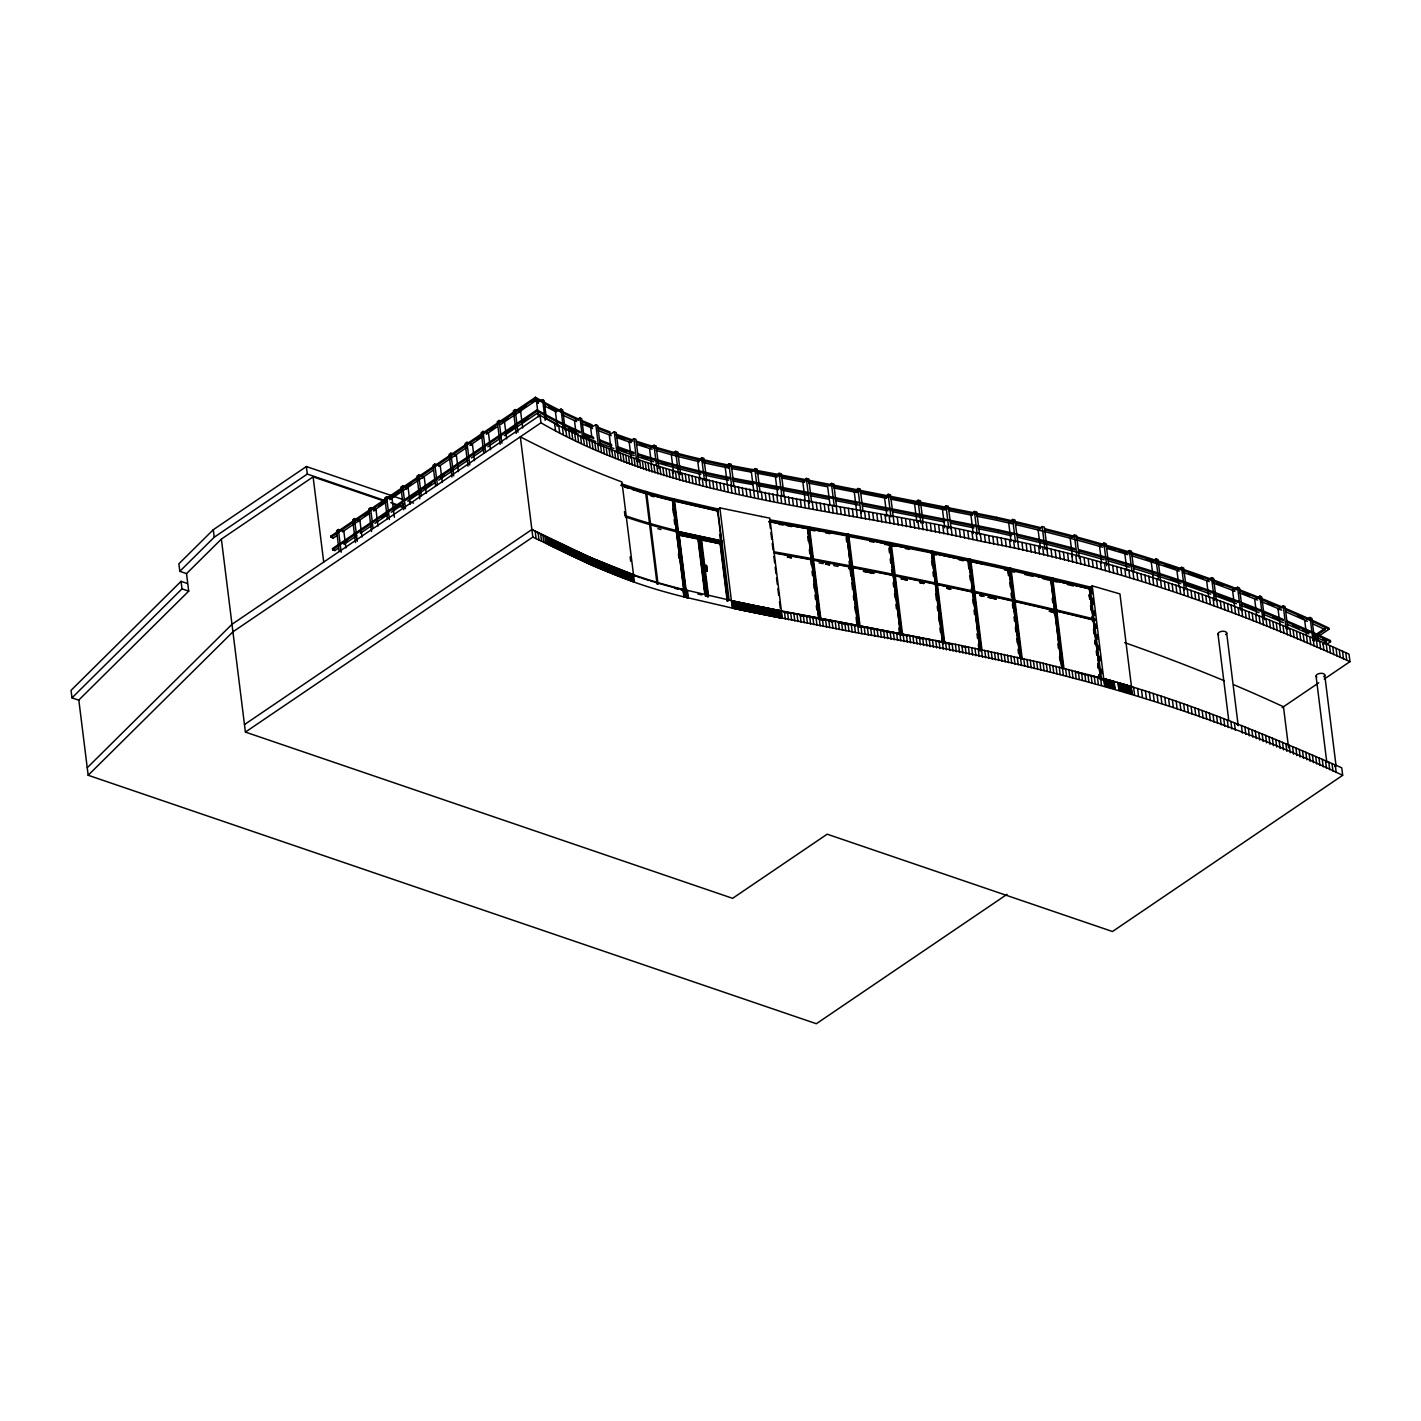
<?xml version="1.0" encoding="UTF-8"?>
<svg xmlns="http://www.w3.org/2000/svg" width="1421" height="1421" viewBox="0 0 1421 1421"><rect width="100%" height="100%" fill="white"/><g stroke="black" fill="none" stroke-linecap="round" stroke-linejoin="round"><path stroke-width="1.5" d="M915.71 502.59L917.984 500.228L920.364 500.654L923.188 523.372M760.022 491.755L757.198 469.037L754.817 468.61L751.389 472.145L753.716 490.742M979.584 534.633L976.76 511.915L974.397 511.471L970.916 515.006L973.225 533.603M811.533 501.577L808.709 478.859L806.346 478.415L802.829 481.932L805.139 500.529M951.146 528.914L948.304 506.196L945.96 505.752L942.443 509.269L944.752 527.866M894.182 524.331L890.452 494.739L888.107 494.295L884.573 497.812L886.899 516.409M402.996 499.517L306.368 466.55L213.292 529.713L178.868 563.8L179.81 571.331L186.524 573.622L221.374 539.092L313.1 476.852L382.054 500.387M179.81 571.331L214.216 537.227L307.291 474.063L386.636 501.133M187.323 583.48L181.053 581.331L71.05 690.34L71.991 697.853L78.706 700.144L188.709 591.136L186.524 573.622M71.991 697.853L181.995 588.845L181.053 581.331M87.249 767.731L231.996 624.299L540.016 415.287C676.538 494.153 838.585 500.014 988.661 535.575C1113.425 559.217 1233.57 601.811 1349.009 654.122L1349.95 661.653L1324.283 679.06M1007.045 894.324L816.347 1023.724L88.173 775.262L232.92 631.83L540.957 422.801C674.957 500.281 833.683 507.208 981.272 541.365C1108.895 565.132 1231.971 607.993 1349.95 661.653M806.631 528.132L809.419 526.996L820.965 619.734M806.027 616.554L818.905 618.774L807.661 528.541L768.885 521.507M807.998 528.399L809.419 526.996M845.868 535.504L848.639 534.367L860.185 627.105L858.835 626.839L847.289 534.101M1127.208 692.595L1126.267 685.082C1200.123 707.054 1271.209 737.037 1341.744 767.802L1342.667 775.315C1189.928 701.938 1025.163 660.534 858.657 633.109L846.88 535.912L808.886 528.932L811.355 548.737M847.218 535.77L848.639 534.367M818.762 618.899L807.661 528.541M784.179 496.48L781.355 473.744L779.01 473.3L775.422 476.799L777.731 495.396M863.062 511.684L860.22 488.966L857.893 488.504L854.287 492.003L857.378 517.404M726.433 466.017L728.866 463.69L731.193 464.152L734.018 486.888M828.958 485.716L831.409 483.389L833.736 483.851L836.56 506.587M888.338 543.888L891.145 542.769L902.69 635.507M896.402 633.837L900.612 634.53L889.386 544.296L849.758 536.623M889.67 544.154L891.145 542.769M930.524 552.538L933.348 551.419L944.628 642.008M943.242 649.219L931.572 552.947L890.576 544.705L904.378 547.316M701.814 564.474L703.235 564.954M706.521 565.505L707.072 571.366C704.336 572.059 703.146 563.267 706.521 565.505L707.232 571.224M702.542 570.212L703.946 570.691M676.574 533.479L721.992 542.627L729.133 600.035M679.433 541.401L679.078 534.403L698.759 538.737L705.402 596.181M678.314 535.095L698.759 538.737M728.014 600.639L720.909 543.621L701.477 539.341L720.447 544.03L727.552 601.047M700.713 540.033L720.909 543.621M699.327 538.506L721.992 542.627M706.734 481.009L703.892 458.273L701.619 457.757L697.747 461.203L700.056 479.801M981.982 650.036L970.703 559.448L969.388 559.146L967.843 560.531L968.909 569.164M933.579 559.963L932.762 553.373L968.927 560.958L980.17 651.191M969.158 560.833L970.703 559.448M973.403 587.779L970.099 561.384L985.055 564.474M1022.25 658.971L1010.953 568.382L1008.093 569.466L1008.626 573.782M970.099 561.384L1009.176 569.892L1020.154 657.923M1009.407 569.768L1010.953 568.382M1037.952 576.66L1050.758 579.679L1052.695 578.063L1063.974 668.634M1056.993 619.609L1052.073 579.999L1089.481 588.809L1101.488 685.313M643.908 492.767L646.519 491.648L658.083 584.386M644.939 493.016L646.519 491.648M671.724 500.121L673.305 498.753L718.244 509.091L716.823 511.72M720.802 543.675L722.223 541.046L677.533 531.632L721.442 541.738L717.605 511.027L673.714 500.938M676.911 533.568L678.474 532.218L722.383 542.307M716.681 510.619L719.861 507.883L761.727 516.551M721.761 541.454L717.925 510.761L674.034 500.654L677.853 531.365L722.223 541.046M1018.768 549.359L1014.931 519.979L1012.693 519.429L1008.697 522.857L1011.024 541.454M1052.073 579.999L1089.481 588.809M1047.224 549.838L1044.399 527.12L1042.161 526.569L1038.129 529.98L1040.456 548.577M641.404 492.341A465.502 232.049 -7.1 0 0 672.488 500.636L684.94 597.122M684.531 590.195L684.052 590.585A464.951 231.765 -7.1 0 1 681.014 589.875M1071.558 537.262L1074.347 535.006L1076.55 535.575L1079.374 558.311M680.623 474.65L677.799 451.931L675.632 451.327L671.316 454.649L673.625 473.246M1109.535 571.722L1106.053 543.657L1103.886 543.053L1099.552 546.375L1101.612 562.911M651.031 447.455L653.98 445.253L656.111 445.892L658.935 468.61M1126.338 552.733L1129.304 550.531L1131.436 551.17L1133.994 571.828M345.907 547.902L343.846 531.383L338.358 529.5L336.599 530.708L339.175 551.366M361.982 536.996L359.922 520.477L354.433 518.594L352.674 519.802L355.499 542.52M378.039 526.09L375.979 509.571L370.508 507.688L368.75 508.896L371.574 531.614M394.381 517.262L392.054 498.664L386.565 496.782L384.807 497.989L387.382 518.647M410.189 504.277L408.129 487.758L402.64 485.893L400.882 487.083L403.724 509.802M426.264 493.371L424.204 476.852L418.715 474.987L416.957 476.177L419.781 498.895M442.34 482.465L440.279 465.946L434.79 464.081L433.032 465.271L435.608 485.929M458.397 471.577L456.354 455.04L450.866 453.175L449.107 454.365L451.931 477.083M474.472 460.67L472.411 444.134L466.923 442.268L465.164 443.459L468.006 466.177M490.547 449.764L488.487 433.227L482.998 431.362L481.239 432.552L483.815 453.21M506.622 438.858L504.562 422.321L499.073 420.456L497.314 421.646L500.139 444.364M522.697 427.952L520.637 411.415L515.148 409.55L513.39 410.74L516.214 433.458M336.937 535.575L333.296 538.044L331.111 537.298L330.951 536.037L535.451 397.276L542.36 401.219M331.111 537.298L535.61 398.537L535.451 397.276M364.113 515.787L367.755 513.301M378.679 505.894L384.132 502.181M393.244 496L398.715 492.305M405.997 487.35L411.451 483.655M477.03 439.16L480.671 436.691M489.765 430.51L495.236 426.797M504.348 420.616L507.99 418.147M518.914 410.74L526.196 405.784M531.667 402.09L535.308 399.621L538.488 401.433M342.408 531.863L369.726 513.318M373.368 510.85L386.121 502.199M389.763 499.73L433.476 470.067M438.929 466.372L466.248 447.828M469.889 445.359L482.643 436.709M486.284 434.24L497.208 426.815M500.849 424.346L535.468 400.864L535.308 399.621M358.163 521.667L359.922 520.477M374.22 510.761L375.979 509.571M406.37 488.948L408.129 487.758M422.446 478.042L424.204 476.852M454.596 456.23L456.354 455.04M470.653 445.324L472.411 444.134M518.878 412.605L520.637 411.415M338.5 548.097L334.859 550.566L332.674 549.82L332.514 548.577L537.014 409.816L543.923 413.76M332.674 549.82L402.054 502.75M405.696 500.263L537.156 411.06L537.014 409.816M343.811 543.142L347.452 540.673M382.054 517.191L385.695 514.722M394.807 508.54L400.278 504.828M411.202 497.421L416.655 493.709M423.955 488.771L431.238 483.815M440.332 477.651L443.974 475.165M507.723 431.913L515.006 426.975M522.289 422.037L527.759 418.325M343.971 544.403L356.724 535.753M360.366 533.266L371.29 525.859M374.931 523.39L387.684 514.739M391.326 512.27L404.061 503.62M407.703 501.133L435.039 482.607M438.68 480.138L467.811 460.351M471.452 457.882L484.206 449.231M487.847 446.762L500.601 438.112M504.242 435.643L537.014 413.404L540.211 415.216M631.226 458.361L629.166 441.842L633.908 438.627L635.951 439.32L638.775 462.056M244.483 724.568L531.88 529.536A1104.508 550.584 -7.1 0 0 633.5 574.723A469.321 233.95 -7.1 0 0 682.879 589.324L734.835 601.349L735.776 608.881L858.657 633.109M221.374 539.092L245.407 732.081L532.822 537.067L591.793 565.221L634.441 582.237A469.321 233.95 -7.1 0 0 683.821 596.838L735.776 608.881M782.332 618.419L769.845 518.15L761.23 516.445M1089.712 587.584L1092.234 585.861L1119.943 593.925L1131.489 686.663L1130.121 686.236L1131.329 693.839M1152.822 561.029L1155.984 558.897L1158.026 559.59L1161.454 587.353M1186.269 588.667L1183.693 568.009L1181.65 567.316L1176.925 570.514L1178.986 587.051M1315.846 634.53L1324.958 628.348L1325.1 629.61L1314.176 637.017M1319.86 635.4L1328.972 629.219L1328.813 627.975L1311.281 619.787M1315.882 638.366L1317.64 637.159L1318.155 641.297M1322.862 643.358L1326.521 640.889L1322.56 639.041M1323.022 644.601L1326.663 642.132L1312.844 635.684M1326.894 644.228L1330.536 641.759L1330.376 640.498L1312.844 632.309M1282.097 707.694L1318.777 682.808M1342.667 775.315L1112.465 931.519L827.164 834.18L732.614 898.321L245.407 732.081M1208.312 579.732L1211.58 577.654L1213.57 578.383L1216.394 601.119M611.35 451.434L609.289 434.897L614.298 431.789L616.252 432.552L618.81 453.21M1235.56 613.872L1232.575 590.354L1237.567 587.246L1239.521 588.01L1242.345 610.728M591.704 436.016L590.674 427.757L595.825 424.719L597.708 425.501L600.284 446.158M1280.09 625.382L1278.03 608.863L1283.234 605.826L1285.099 606.625L1287.941 629.361M1256.413 598.099L1259.912 596.092L1261.759 596.891L1264.601 619.627M1306.503 619.414L1310.073 617.442L1311.885 618.295L1314.727 641.013M565.292 430.599L562.716 409.941L560.975 409.07L555.451 411.93L557.263 426.407M584.084 437.437L581.775 418.84L580.034 417.969L574.51 420.847L576.056 433.227M538.435 416.744L536.623 402.285L542.609 399.674L544.136 400.651L546.446 419.248M768.761 521.649L807.519 528.683M784.481 612.522L788.833 613.304M799.703 615.257L804.055 616.039M799.526 615.382L803.86 616.163M805.814 479.676L730.572 465.449A657.479 327.754 -7.1 0 1 636.324 441.167M730.731 466.71L805.956 480.937M731.46 468.504L750.927 472.056L750.768 470.813M732.135 477.989L807.359 492.217M732.295 479.232L807.519 493.46M733.023 481.026L752.491 484.597L752.331 483.335M822.528 531.276L809.029 528.79L811.48 548.595M822.049 619.52L826.045 620.089M829.722 620.941L833.772 621.51M1112.252 688.244L1111.329 680.712L1039.941 662.435L955.374 644.281L777.198 610.071M756.754 473.175L777.145 477.065M758.299 485.698L778.708 489.606M806.133 528.044L807.483 528.292M849.936 536.499L848.088 536.321L853.843 582.521M856.081 625.755L837.822 622.291L841.712 623.197M851.872 625.133L855.939 625.897M781.372 477.882L804.535 482.341M782.935 490.405L808.194 495.272M807.91 480.085L973.705 512.697M808.069 481.346L973.865 513.958M808.744 483.158L827.679 486.817L830.059 505.467M833.985 488.042L857.112 492.536M809.473 492.625L975.268 525.237M809.633 493.869L858 503.265M835.548 500.583L858.675 505.077M810.307 495.68L829.242 499.339M757.127 613.339L756.185 605.826L773.788 609.378L774.729 616.909M886.509 498.309L861.304 493.371M862.21 504.082L946.12 520.637M862.867 505.894L888.072 510.832M861.179 626.732L877.965 630.018M881.979 630.977L886.367 631.67M890.701 499.126L945.196 509.908M892.264 511.667L944.663 522.04M949.388 510.743L972.408 515.343M950.312 521.471L975.428 526.481M950.951 523.283L973.971 527.884M772.775 609.183L780.378 610.693L781.319 618.206M975.801 513.123L996.725 517.315A1557.345 776.31 -7.1 0 1 1040.456 527.617M975.961 514.366L996.867 518.576A1557.345 776.31 -7.1 0 1 1040.598 528.861M976.582 516.178L995.357 519.962A1554.361 774.836 -7.1 0 1 1012.089 523.763M977.364 525.646L998.27 529.855A1557.345 776.31 -7.1 0 1 1074.667 548.542M977.524 526.907L998.43 531.099A1557.345 776.31 -7.1 0 1 1013.12 534.438M978.145 528.719L996.92 532.484A1554.361 774.836 -7.1 0 1 1011.557 535.824M877.041 541.969L889.244 544.438M888.285 632.203L892.512 632.896M903.916 635.187L907.824 635.969M764.658 614.867L763.716 607.353L765.724 607.762L766.665 615.275M760.484 606.696L761.638 614.263M768.832 608.401L769.187 615.79M746.149 611.066L745.226 603.552L757.198 606.021L758.121 613.552M917.7 637.976L921.856 638.828M747.997 604.12L742.739 603.019L743.68 610.55M731.406 600.621L739.684 602.38M968.927 560.958L932.904 553.231L933.739 559.838M680.961 534.474L697.054 538.008M678.616 534.829L698.297 539.163L705.136 593.978M697.995 594.031L701.921 594.902M1010.509 570.176L1011.663 570.443M1009.034 569.697L1007.72 569.395L1008.519 575.86M1011.468 570.567L1050.918 579.555L1061.878 667.586M718.404 510.334L674.495 500.245A527.671 263.045 -7.1 0 1 621.634 485.005M678.972 534.065L683.164 535.024M1052.695 578.063L1051.38 577.761L1062.677 668.332M1092.074 593.8L1091.257 587.317L1089.96 587.015L1101.257 677.586M1101.524 679.753L1102.82 680.055M681.014 589.324L685.739 590.479M1111.702 688.084L1110.76 680.552L1115.219 681.831M1119.748 690.393L1118.807 682.879L1114.1 681.512L1115.041 689.025M1116.87 682.311L1122.963 684.087M1122.235 691.121L1121.311 683.608L1119.375 683.039L1120.299 690.553M1125.45 684.833L1123.798 684.336L1124.722 691.867M1126.924 685.277L1122.341 683.91L1123.354 691.459M1126.977 554.474L1124.846 553.835L1126.906 570.354M1127.937 685.579L1129.571 686.077L1130.512 693.59M629.166 441.842L631.208 442.535M409.301 501.666L413.493 503.105M390.811 502.572L403.333 506.835M392.48 503.94L404.967 508.203M330.951 536.037L333.296 538.044M332.514 548.577L334.859 550.566M181.995 588.845L188.709 591.136M531.88 529.536L590.87 557.707L633.5 574.723M1232.575 590.354L1234.529 591.118M609.289 434.897L611.243 435.661M590.674 427.757L592.557 428.556M1278.03 608.863L1279.895 609.662M1311.441 621.03L1328.972 629.219M1313.253 624.068L1325.1 629.61M1313.004 633.571L1330.536 641.759M535.61 398.537L542.52 402.48M535.468 400.864L538.648 402.676M537.156 411.06L544.065 415.003A657.479 327.754 -7.1 0 0 580.301 432.854M536.623 402.285L538.15 403.262M1345.776 652.736L1346.717 660.25M1342.543 651.315L1343.484 658.847M1339.31 649.912L1340.234 657.443M1336.06 648.509L1337.001 656.022M1332.809 647.106L1333.733 654.619M1329.541 645.685L1330.482 653.216M1326.273 644.281L1327.214 651.795M1323.004 642.86L1323.928 650.392M1324.727 674.993L1336.024 765.564M1319.718 641.457L1320.66 648.971M1335.26 764.995L1336.202 772.509M1332.028 763.592L1332.969 771.106M1316.432 640.036L1317.356 647.567M1328.777 762.171L1329.719 769.702M1313.128 638.633L1314.07 646.146M1310.073 617.442L1312.915 640.178M1316.077 676.13L1326.805 762.384M1325.527 760.768L1326.468 768.281M1309.825 637.212L1310.766 644.725M1322.258 759.365L1323.2 766.878M1304.727 620.409L1307.444 643.322M1318.99 757.944L1319.931 765.475M1303.199 634.388L1304.123 641.901M1315.722 756.54L1316.663 764.054M1299.86 632.967L1300.801 640.48M1312.436 755.119L1313.377 762.651M1296.52 631.546L1297.462 639.077M1309.15 753.716L1310.091 761.23M1293.181 630.142L1294.105 637.656M1305.846 752.295L1306.787 759.809M1289.824 628.721L1290.748 636.253M1302.542 750.874L1303.483 758.405M1286.449 627.318L1287.39 634.832M1283.234 605.826L1286.058 628.562M1299.238 749.471L1300.162 756.984M1283.074 625.897L1284.016 633.429M1295.916 748.05L1296.84 755.563M1279.682 624.494L1280.623 632.008M1292.577 746.629L1293.519 754.16M1276.289 623.091L1277.23 630.604M1289.238 745.226L1290.179 752.739M1272.879 621.688L1273.82 629.201M1288.581 747.73L1283.465 706.752A1992.064 993.03 -7.1 0 0 1233.748 684.727M1285.898 743.805L1286.84 751.336M1269.468 620.267L1270.392 627.798M1282.541 742.401L1283.483 749.915M1266.022 618.863L1266.964 626.395M1279.166 740.98L1280.108 748.494M1259.912 596.092L1263.518 624.991M1275.792 739.577L1276.733 747.091M1259.13 616.075L1260.072 623.588M1272.399 738.156L1273.34 745.688M1254.672 599.111L1256.732 615.63M1255.667 614.671L1256.608 622.185M1269.006 736.753L1269.948 744.267M1252.185 613.286L1253.127 620.799M1265.596 735.35L1266.537 742.863M1248.704 611.883L1249.645 619.414M1262.185 733.947L1263.127 741.46M1245.205 610.497L1246.146 618.028M1258.757 732.543L1259.681 740.057M1241.688 609.112L1242.629 616.643M1237.567 587.246L1240.409 609.982M1255.311 731.14L1256.253 738.654M1238.153 607.744L1239.094 615.257M1251.865 729.737L1252.789 737.25M1248.384 728.351L1249.325 735.865M1231.066 604.991L1231.989 612.504M1244.92 726.948L1245.844 734.462M1227.495 603.605L1228.419 611.137M1241.421 725.563L1242.363 733.076M1223.907 602.255L1224.849 609.769M1226.66 632.931L1238.206 725.669A4.37 2.185 -7.1 0 0 1236.714 724.301M1220.302 600.888L1221.243 608.401M1234.405 722.792L1235.346 730.305M1216.696 599.538L1217.637 607.051M1230.888 721.406L1231.812 728.92M1211.58 577.654L1214.422 600.373M1217.992 634.068L1228.739 720.323M1213.072 598.17L1213.996 605.701M1227.335 720.021L1228.277 727.552M1209.413 596.82L1210.355 604.351M1206.66 580.78L1208.72 597.317M1223.783 718.653L1224.724 726.167M1205.754 595.488L1206.695 603.001M1220.213 717.285L1221.154 724.799M1202.077 594.156L1203.019 601.669M1216.625 715.918L1217.566 723.431M1198.4 592.823L1199.324 600.337M1213.037 714.55L1213.96 722.081M1194.688 591.491L1195.612 599.005M1209.413 713.2L1210.355 720.713M1190.958 590.177L1191.899 597.69M1205.79 711.85L1206.731 719.363M1187.21 588.862L1188.151 596.376M1202.148 710.5L1203.072 718.014M1181.65 567.316L1184.492 590.035M1183.462 587.548L1184.386 595.062M1198.489 709.15L1199.413 716.681M1179.679 586.251L1180.62 593.765M1194.812 707.818L1195.736 715.331M1191.118 706.486L1192.041 713.999M1175.878 584.955L1176.819 592.468M1187.405 705.153L1188.347 712.685M1172.076 583.658L1173 591.189M1183.675 703.839L1184.617 711.353M1168.24 582.379L1169.181 589.893M1179.945 702.525L1180.869 710.038M1164.385 581.1L1165.327 588.631M1176.179 701.21L1177.121 708.742M1155.984 558.897L1158.559 579.555M1172.396 699.914L1173.337 707.427M1156.623 578.578L1157.564 586.109M1168.613 698.617L1169.536 706.13M1151.259 562.094L1153.319 578.631M1152.715 577.335L1153.657 584.848M1164.794 697.338L1165.735 704.852M1148.79 576.091L1149.731 583.605M1160.957 696.041L1161.898 703.573M1144.846 574.848L1145.788 582.379M1157.103 694.78L1158.044 702.294M1140.868 573.622L1141.809 581.153M1153.23 693.501L1154.172 701.033M1136.889 572.414L1137.83 579.928M1149.358 692.258L1150.282 699.771M1132.874 571.206L1133.816 578.72M1129.304 550.531L1131.88 571.206M1145.45 690.997L1146.374 698.51M1128.842 569.999L1129.784 577.53M1141.507 689.753L1142.448 697.267M1124.81 568.826L1125.752 576.34M1137.564 688.528L1138.505 696.041M1120.778 567.654L1121.702 575.168M1133.603 687.302L1134.526 694.816M1116.728 566.482L1117.652 574.013M1131.223 686.574L1132.164 694.087M1130.956 686.485L1131.88 693.999M1130.672 686.396L1131.613 693.928M1129.855 686.148L1130.796 693.679M1129.304 685.988L1130.246 693.501M1129.02 685.899L1129.961 693.43M1128.754 685.828L1129.695 693.341M1128.469 685.739L1129.411 693.253M1128.203 685.65L1129.144 693.182M1112.661 565.345L1113.602 572.858M1127.652 685.49L1128.86 693.093M1127.386 685.402L1128.31 692.933M1127.102 685.331L1128.043 692.844M1126.835 685.242L1127.759 692.773M1126.551 685.171L1127.492 692.684M1126 684.993L1126.942 692.524M1125.716 684.922L1126.658 692.436M1125.166 684.744L1126.391 692.347M1124.899 684.673L1125.841 692.187M1124.615 684.585L1125.556 692.098M1124.348 684.513L1125.29 692.027M1124.064 684.425L1125.006 691.938M1123.514 684.265L1124.455 691.778M1123.247 684.176L1124.171 691.69M1122.697 684.016L1123.904 691.618M1122.128 683.856L1123.07 691.37M1121.862 683.767L1122.803 691.281M1121.578 683.696L1122.519 691.21M1103.886 543.053L1106.728 565.771M1121.027 683.519L1121.968 691.05M1120.76 683.448L1121.684 690.961M1120.192 683.288L1121.418 690.89M1119.926 683.199L1120.867 690.713M1119.641 683.128L1120.583 690.642M1104.526 563.071L1105.467 570.603M1119.091 682.95L1120.032 690.482M1118.54 682.79L1119.482 690.322M1118.256 682.719L1119.197 690.233M1117.99 682.631L1118.913 690.162M1100.44 561.97L1101.382 569.484M1113.815 681.441L1114.757 688.954M1113.549 681.352L1114.473 688.865M1114.206 688.794L1113.105 681.227L1113.922 688.705M1112.714 681.121L1113.655 688.634M1112.146 680.961L1113.371 688.546M1111.879 680.872L1112.821 688.386M1111.595 680.801L1112.536 688.315M1096.355 560.869L1097.296 568.382M1111.044 680.641L1111.986 688.155M1110.494 680.481L1111.417 687.995M1110.21 680.393L1111.151 687.924M1109.925 680.322L1110.867 687.835M1109.375 680.162L1110.583 687.764M1109.091 680.091L1110.032 687.604M1108.806 680.002L1109.748 687.533M1109.464 687.444L1108.256 679.842L1109.197 687.373M1107.971 679.771L1108.913 687.284M1107.705 679.682L1108.629 687.213M1107.421 679.611L1108.362 687.125M1092.269 559.767L1093.211 567.299M1107.137 679.54L1108.078 687.054M1106.586 679.38L1107.794 686.982M1107.243 686.823L1106.018 679.22L1106.959 686.734M1105.751 679.149L1106.675 686.663M1105.467 679.06L1106.408 686.592M1105.183 678.989L1106.124 686.503M1104.916 678.901L1105.84 686.432M1104.632 678.829L1105.574 686.343M1104.348 678.758L1105.289 686.272M1104.064 678.67L1105.005 686.201M1092.234 585.861L1104.632 686.183M1088.166 558.702L1089.108 566.215M1092.607 598.099L1093.406 604.582M1094.223 611.048L1094.756 615.364M1095.84 623.979L1096.373 628.295M1097.172 634.778L1097.705 639.077M1098.522 645.56L1099.055 649.859M1099.854 656.342L1100.405 660.658M1101.47 669.273L1102.003 673.59M1089.339 588.933L1100.565 679.167M1089.25 594.902L1089.8 599.218L1089.179 594.848M1091.932 616.465L1092.483 620.782M1094.081 633.73L1093.548 629.414L1094.01 633.659M1095.431 644.512L1094.898 640.196L1095.342 644.459M1096.23 650.978L1096.781 655.294M1097.847 663.909L1098.38 668.225M1099.197 674.709L1099.73 679.007L1099.108 674.638M1097.776 663.856L1098.309 668.172M1084.063 557.618L1085.005 565.149M1097.403 676.929L1098.326 684.442M1079.96 556.57L1080.884 564.084M1094.241 676.076L1095.182 683.59M1074.347 535.006L1076.905 555.664M1091.079 675.224L1092.021 682.737M1075.839 555.522L1076.781 563.036M1087.918 674.371L1088.859 681.902M1070.173 538.381L1072.5 556.979M1071.718 554.492L1072.66 562.005M1084.738 673.536L1085.68 681.068M1067.597 553.462L1068.539 560.975M1081.576 672.701L1082.5 680.233M1063.459 552.432L1064.4 559.963M1078.397 671.884L1079.338 679.398M1075.217 671.067L1076.141 678.581M1059.338 551.437L1060.261 558.95M1072.02 670.25L1072.962 677.781M1055.199 550.424L1056.14 557.956M1068.823 669.451L1069.764 676.964M1051.06 549.447L1051.984 556.961M1065.626 668.652L1066.567 676.165M1052.215 579.857L1057.153 619.467M1057.704 623.872L1060.173 643.677M1063.192 667.888L1060.723 648.083L1061.38 654.815M1057.544 624.014L1058.361 630.604M1058.911 635.009L1060.013 643.82M1061.931 659.22L1063.032 668.03M1062.428 667.852L1063.37 675.366M1046.904 548.47L1047.845 555.984M1050.758 579.679L1061.718 667.71M1052.215 598.543L1052.766 602.841M1053.565 609.325L1054.098 613.641M1057.863 643.82L1058.396 648.136M1059.48 656.768L1060.013 661.085M1042.161 526.569L1044.986 549.288M1059.231 667.071L1060.173 674.584M1042.765 547.494L1043.707 555.007M1056.016 666.271L1056.958 673.803M1038.609 546.534L1039.55 554.048M1052.819 665.508L1053.743 673.021M1049.604 664.726L1050.528 672.24M1034.452 545.575L1035.394 553.089M1046.371 663.962L1047.313 671.476M1030.296 544.634L1031.237 552.147M1043.156 663.198L1044.098 670.712M1026.14 543.692L1027.081 551.206M1039.941 662.435L1040.865 669.966M1021.983 542.751L1022.925 550.282M1036.708 661.689L1037.65 669.202M1033.476 660.943L1034.417 668.456M1012.693 519.429L1015.518 542.165M1030.243 660.197L1031.184 667.728M1013.67 540.921L1014.594 548.435M1027.01 659.468L1027.951 666.982M1009.496 540.016L1010.438 547.529M1023.777 658.74L1024.701 666.254M1010.775 572.379L1011.876 581.189L1010.615 572.521M1012.427 585.594L1013.244 592.184M1013.795 596.589L1020.367 649.415M1020.917 653.802L1021.468 658.207M1012.267 585.718L1013.084 592.326M1013.635 596.731L1020.225 649.539M1020.758 653.944L1021.308 658.349M1009.638 568.08L1020.935 658.669M1020.527 658.012L1021.468 665.525M1005.34 539.11L1006.263 546.623M1009.034 570.016L1019.994 658.047M1009.709 582.397L1010.242 586.713M1011.042 593.179L1011.592 597.495M1012.391 603.978L1012.924 608.277M1014.008 616.909L1014.541 621.226M1015.34 627.691L1015.891 632.008M1016.69 638.473L1017.223 642.789M1018.04 649.255L1018.573 653.571M1017.294 657.284L1018.218 664.797M1001.166 538.222L1002.107 545.735M996.725 517.315L996.867 518.576M998.27 529.855L998.43 531.099M1014.043 656.555L1014.985 664.087M996.991 537.333L997.933 544.847M1010.793 655.845L1011.734 663.376M992.835 536.445L993.776 543.977M1007.542 655.134L1008.484 662.666M1004.292 654.442L1005.233 661.955M988.661 535.575L989.602 543.088M1001.041 653.731L1001.983 661.245M984.504 534.705L985.428 542.236M997.791 653.038L998.714 660.552M980.33 533.852L981.272 541.365M994.522 652.346L995.464 659.859M974.397 511.471L977.222 534.207M991.272 651.653L992.213 659.166M976.156 532.982L977.097 540.513M988.004 650.96L988.945 658.491M972 532.147L972.941 539.66M984.753 650.285L985.694 657.799M967.825 531.294L968.767 538.808M981.485 649.61L982.426 657.124M970.259 561.242L973.545 587.655M976.298 609.662L974.096 592.06L976.138 609.787M976.831 614.067L977.666 620.657M978.216 625.062L981.218 649.273M976.689 614.192L977.506 620.799M978.057 625.204L981.076 649.415M969.388 559.146L980.668 649.734M968.785 561.082L979.744 649.113M969.726 575.629L970.259 579.946M971.325 588.578L971.875 592.877M972.675 599.36L973.207 603.659M974.024 610.142L974.557 614.458M976.973 633.855L977.506 638.171M978.323 644.637L978.856 648.953M963.669 530.459L964.61 537.973M978.234 648.935L979.158 656.449M974.966 648.26L975.907 655.774M959.495 529.624L960.436 537.138M971.698 647.585L972.639 655.099M955.338 528.79L956.28 536.303M968.429 646.928L969.371 654.442M951.182 527.955L952.123 535.486M965.161 646.253L966.102 653.784M945.96 505.752L948.784 528.47M961.91 645.596L962.834 653.109M947.025 527.138L947.967 534.669M958.642 644.939L959.566 652.47M942.869 526.321L943.81 533.852M955.374 644.281L956.297 651.813M938.713 525.521L939.654 533.035M952.106 643.642L953.029 651.155M934.556 524.704L935.498 532.218M948.837 642.985L949.779 650.516M945.569 642.345L946.51 649.859M930.418 523.905L931.359 531.418M934.272 564.226L942.23 628.046M942.78 632.452L943.881 641.262M934.13 564.368L934.965 570.976M935.498 575.381L942.087 628.189M942.638 632.594L943.455 639.201M931.998 551.135L943.562 643.873M931.572 552.947L942.816 643.18M931.608 561.171L932.14 565.469M932.94 571.952L933.473 576.251M935.622 593.516L936.439 599.982M937.238 606.447L937.771 610.764M938.588 617.229L939.121 621.545M939.92 628.011L940.471 632.327M926.261 523.106L927.203 530.619M939.032 641.066L939.974 648.58M922.122 522.306L923.064 529.82M935.764 640.427L936.705 647.94M917.984 500.228L920.826 522.964M917.984 521.507L918.925 529.021M932.496 639.787L933.437 647.301M914.573 503.78L916.882 522.36M929.227 639.148L930.169 646.679M913.845 520.725L914.787 528.239M925.977 638.526L926.901 646.04M909.724 519.926L910.666 527.457M922.709 637.887L923.632 645.418M905.586 519.145L906.527 526.658M919.44 637.265L920.382 644.779M901.465 518.363L902.406 525.877M916.172 636.644L917.113 644.157M912.921 636.022L913.845 643.535M897.344 517.581L898.285 525.113M909.653 635.4L910.595 642.914M906.403 634.778L907.326 642.292M888.107 494.295L890.931 517.031M889.12 516.036L890.061 523.55M903.134 634.157L904.076 641.67M891.553 551.17L893.88 571.118M894.573 575.381L897.983 604.12M898.676 608.383L899.351 615.133M900.044 619.396L901.82 634.938M889.812 542.485L901.358 635.223M889.386 544.296L900.612 634.53M899.884 633.535L900.825 641.049M885.017 515.255L885.958 522.786M888.871 548.204L889.404 552.52M890.221 558.986L890.754 563.302M891.553 569.768L892.086 574.084M893.17 582.699L893.702 587.015M894.52 593.481L895.052 597.797M895.852 604.28L896.385 608.579M898.8 627.993L899.351 632.309M896.633 632.913L897.557 640.445M880.931 514.491L881.855 522.004M893.365 632.309L894.306 639.823M876.828 513.727L877.769 521.241M890.114 631.688L891.056 639.201M872.743 512.945L873.684 520.477M886.864 631.084L887.805 638.597M883.631 630.462L884.555 637.976M868.657 512.182L869.599 519.713M880.381 629.858L881.322 637.372M864.572 511.418L865.513 518.931M877.13 629.237L878.071 636.768M857.893 488.504L860.984 513.301M860.504 510.654L861.446 518.168M873.897 628.633L874.821 636.146M870.647 628.029L871.588 635.542M867.414 627.425L868.355 634.938M852.387 509.127L853.328 516.658M864.181 626.803L865.123 634.334M848.337 508.363L849.278 515.894M860.948 626.199L861.89 633.73M854.536 586.802L856.863 606.731M857.556 610.994L859.332 626.537M844.287 507.599L845.229 515.13M846.88 535.912L858.106 626.146M846.134 537.671L846.667 541.987M849.083 561.384L850.966 576.482M851.765 582.965L852.582 589.431M853.382 595.896L853.914 600.213M854.731 606.678L855.264 610.994M856.064 617.46L856.881 623.926M840.255 506.853L841.196 514.366M854.501 624.991L855.424 632.505M851.268 624.387L852.209 631.901M836.223 506.089L837.164 513.603M831.409 483.389L834.234 506.107M848.053 623.783L848.976 631.297M832.209 505.325L833.132 512.839M844.838 623.18L845.761 630.693M828.194 504.562L829.118 512.075M841.623 622.576L842.546 630.089M824.18 503.798L825.121 511.329M838.408 621.972L839.349 629.485M835.193 621.368L836.134 628.881M820.183 503.034L821.125 510.565M831.995 620.746L832.937 628.277M816.187 502.27L817.128 509.802M828.798 620.142L829.722 627.673M812.208 501.506L813.149 509.038M825.601 619.538L826.525 627.052M806.346 478.415L809.437 503.212M808.229 500.743L809.171 508.274M822.404 618.934L823.345 626.448M812.865 559.608L812.03 553L812.723 559.732M813.416 563.995L819.988 616.821M813.274 564.137L819.846 616.963M808.052 526.729L819.615 619.467M819.207 618.33L820.148 625.844M804.268 499.979L805.21 507.51M807.714 536.765L808.247 541.081M809.331 549.714L809.863 554.012M810.663 560.496L811.196 564.794M812.013 571.278L812.546 575.594M813.629 584.209L814.162 588.525M814.961 594.99L815.494 599.307M816.311 605.772L816.844 610.089M816.027 617.726L816.968 625.24M800.325 499.215L801.249 506.729M812.848 617.105L813.789 624.636M796.364 498.451L797.305 505.965M809.668 616.501L810.609 624.014M792.438 497.687L793.38 505.201M806.506 615.897L807.43 623.41M788.513 496.906L789.437 504.419M803.327 615.275L804.268 622.807M800.165 614.671L801.107 622.185M784.587 496.142L785.529 503.656M797.003 614.05L797.945 621.581M779.01 473.3L781.852 496.018M780.68 495.361L781.621 502.874M793.859 613.446L794.783 620.959M776.79 494.579L777.731 502.11M790.698 612.824L791.639 620.338M772.9 493.798L773.841 501.329M787.554 612.202L788.495 619.734M784.41 611.598L785.351 619.112M769.027 493.016L769.969 500.547M769.543 521.88L770.36 528.346M770.893 532.662L771.692 539.127M772.225 543.444L773.042 549.909M773.841 556.393L774.64 562.858M775.191 567.174L775.99 573.64M776.523 577.956L777.34 584.422M777.873 588.738L778.672 595.204M779.49 601.669L780.289 608.152M780.893 610.799L781.816 618.313M765.155 492.234L766.097 499.766M779.88 610.586L780.804 618.117M779.365 610.497L780.307 618.011M778.85 610.391L779.792 617.904M778.353 610.284L779.294 617.815M777.838 610.195L778.779 617.709M777.34 610.089L778.282 617.602M776.825 609.982L777.767 617.513M776.328 609.893L777.269 617.407M761.301 491.453L762.242 498.966M775.813 609.787L776.754 617.3M775.315 609.68L776.257 617.211M774.8 609.591L775.742 617.105M774.303 609.485L775.244 616.998M773.29 609.289L774.232 616.803M772.793 609.183L773.717 616.696M754.817 468.61L758.405 498.185M772.278 609.076L773.219 616.607M771.781 608.97L772.704 616.501M771.266 608.881L772.207 616.394M770.768 608.774L771.71 616.288M770.253 608.668L771.194 616.199M769.756 608.579L770.697 616.092M752.171 469.392L752.331 470.653M753.734 481.932L753.894 483.176M769.258 608.472L770.182 615.986M768.743 608.366L769.685 615.897M753.627 489.872L754.569 497.386M767.749 608.17L768.672 615.684M767.233 608.064L768.175 615.577M766.736 607.957L767.677 615.488M766.239 607.868L767.162 615.382M765.226 607.655L766.168 615.186M764.729 607.549L765.653 615.08M749.808 489.073L750.75 496.604M764.214 607.46L765.155 614.973M763.219 607.247L764.143 614.778M762.704 607.158L763.645 614.671M762.207 607.051L763.148 614.565M761.709 606.945L762.651 614.458M761.212 606.838L762.136 614.369M745.989 488.273L746.931 495.805M760.199 606.643L761.141 614.156M759.702 606.536L760.626 614.067M759.187 606.43L760.128 613.961M758.69 606.341L759.631 613.854M758.192 606.234L759.134 613.748M757.695 606.128L758.619 613.641M742.206 487.474L743.147 495.005M756.683 605.932L757.624 613.446M755.688 605.719L756.629 613.233M755.19 605.612L756.132 613.144M754.693 605.506L755.617 613.037M754.196 605.417L755.119 612.931M753.681 605.31L754.622 612.824M738.44 486.675L739.382 494.188M753.183 605.204L754.125 612.717M752.686 605.097L753.627 612.629M752.189 604.991L753.13 612.522M751.691 604.902L752.633 612.415M751.194 604.795L752.135 612.309M750.697 604.689L751.638 612.202M750.199 604.582L751.141 612.096M749.702 604.476L750.643 612.007M734.693 485.875L735.634 493.389M749.204 604.387L750.128 611.9M748.707 604.28L749.631 611.794M748.21 604.174L749.133 611.687M747.712 604.067L748.636 611.581M747.215 603.961L748.139 611.492M746.718 603.854L747.641 611.385M728.866 463.69L731.691 486.408M746.22 603.765L747.144 611.279M730.98 485.076L731.922 492.59M745.723 603.659L746.647 611.172M744.728 603.445L745.652 610.959M744.231 603.339L745.172 610.852M744.675 610.764L743.734 603.232L738.281 602.095L739.222 609.609M743.236 603.126L744.178 610.657M725.207 467.172L728.227 491.773M742.242 602.93L743.183 610.444M741.744 602.824L742.686 610.337M741.247 602.717L742.188 610.231M740.75 602.611L741.691 610.124M740.27 602.504L741.194 610.018M739.773 602.397L740.696 609.929M739.275 602.291L740.217 609.822M738.778 602.184L739.719 609.716M723.626 483.46L724.568 490.973M737.801 601.989L738.725 609.502M737.304 601.882L738.245 609.396M736.806 601.776L737.748 609.289M736.309 601.669L737.25 609.183M735.829 601.563L736.771 609.076M735.332 601.456L736.273 608.97M719.985 482.643L720.927 490.156M734.355 601.243L735.296 608.774M733.858 601.136L734.799 608.668M733.378 601.047L734.302 608.561M732.881 600.941L733.822 608.454M732.401 600.834L733.325 608.348M731.904 600.728L732.845 608.241M719.861 507.883L732.348 608.135M716.379 481.826L717.321 489.339M721.211 543.319L728.369 600.728M719.63 534.349L720.181 538.666M712.809 481.009L713.733 488.522M720.145 544.314L727.25 601.332M709.257 480.191L710.198 487.705M705.74 479.357L706.681 486.888M701.619 457.757L704.461 480.493M702.258 478.54L703.182 486.053M698.795 477.705L699.736 485.218M695.366 476.852L696.308 484.383M701.477 539.341L708.564 596.358M701.281 541.952L702.098 548.524M702.649 552.911L703.466 559.483M705.651 577.033L706.468 583.622M707.019 588.01L708.12 596.767M701.246 544.421L701.796 548.808M702.613 555.38L703.164 559.767M705.615 579.502L706.166 583.889M706.983 590.479L707.8 597.051M700.091 537.813L707.232 595.221M691.974 476.017L692.915 483.531M699.843 537.76L706.983 595.168M700.375 547.014L701.175 553.391M701.708 557.636L704.088 576.766M704.621 581.029L705.402 587.406M705.935 591.651L706.468 595.914M699.345 540.584L706.219 595.861M697.995 539.429L704.834 594.262M688.617 475.165L689.558 482.678M685.295 474.312L686.236 481.826M682.009 473.459L682.933 480.973M678.741 472.589L679.682 480.103M675.632 451.327L678.456 474.046M675.526 471.719L676.467 479.232M687.444 590.479L688.386 597.992M672.346 470.831L673.27 478.362M686.787 590.319L687.817 597.85M686.467 590.23L687.675 597.815M686.183 590.159L687.355 597.744M679.078 534.403L687.071 597.673M685.633 589.573L674.336 499.002A527.671 263.045 -7.1 0 1 621.474 483.762M685.579 589.999L686.752 597.584M679.984 545.788L685.171 587.459M685.259 589.928L686.467 597.513M678.581 537.298L679.131 541.685M679.949 548.257L680.499 552.645M681.316 559.235L682.133 565.807M682.684 570.194L683.501 576.766M684.318 583.356L684.869 587.743M684.922 589.839L686.148 597.424M673.305 498.753L685.81 597.353M684.318 589.679L685.544 597.282M669.184 469.96L670.126 477.474M684.052 589.608L685.206 597.193M672.488 500.636L684.602 597.033M683.11 589.378L684.283 596.962M672.79 508.754L673.341 513.07M674.14 519.535L674.673 523.852M678.439 554.048L678.972 558.346M682.879 589.324L683.998 596.891M666.076 469.054L667.017 476.586M663.003 468.166L663.927 475.68M659.948 467.26L660.889 474.774M656.946 466.337L657.887 473.868M653.98 445.253L656.555 465.928M653.98 465.431L654.921 472.944M649.557 448.556L651.617 465.093M651.067 464.489L651.99 472.021M648.171 463.566L649.113 471.079M645.312 462.607L646.253 470.138M642.505 461.665L643.447 469.179M645.489 491.4L657.053 584.138M639.734 460.706L640.658 468.22M636.945 459.711L637.887 467.225M633.908 438.627L636.732 461.363M634.175 458.699L635.116 466.23M631.386 457.686L632.327 465.2M628.615 456.621L629.556 464.152M625.826 455.555L626.768 463.068M623.037 454.471L623.979 461.985M620.249 453.352L621.19 460.866M634.441 582.237L621.954 481.985A1104.508 550.584 -7.1 0 1 520.335 436.815L532.822 537.067M617.442 452.215L618.384 459.729M632.594 574.404L633.517 581.917M624.476 511.613L625.009 515.93M630.107 556.908L630.658 561.224M614.298 431.789L616.874 452.446M631.67 574.084L632.611 581.598M630.764 573.764L631.688 581.278M614.654 451.061L615.595 458.574M629.84 573.445L630.782 580.958M628.935 573.107L629.858 580.621M628.011 572.787L628.952 580.301M611.847 449.889L612.788 457.402M627.105 572.45L628.046 579.963M626.199 572.112L627.123 579.644M625.276 571.775L626.217 579.306M609.041 448.699L609.964 456.212M624.37 571.437L625.311 578.969M623.464 571.1L624.387 578.631M622.54 570.762L623.482 578.276M606.216 447.473L607.158 455.004M621.634 570.425L622.576 577.938M620.728 570.07L621.67 577.601M619.822 569.732L620.764 577.246M618.917 569.377L619.84 576.908M603.392 446.247L604.334 453.761M618.011 569.022L618.934 576.553M617.087 568.684L618.028 576.198M616.181 568.329L617.123 575.842M600.568 445.004L601.492 452.517M615.275 567.974L616.217 575.487M614.369 567.618L615.311 575.132M595.825 424.719L598.401 445.377M613.463 567.245L614.405 574.777M597.726 443.725L598.65 451.256M612.558 566.89L613.499 574.404M611.652 566.517L612.593 574.048M610.746 566.162L611.687 573.675M594.866 442.446L595.808 449.96M609.84 565.789L610.781 573.32M608.934 565.434L609.875 572.947M608.028 565.061L608.97 572.574M592.024 441.149L592.948 448.663M607.14 564.688L608.064 572.201M606.234 564.315L607.158 571.828M605.328 563.942L606.252 571.455M589.147 439.817L590.088 447.349M604.422 563.551L605.364 571.082M603.516 563.178L604.458 570.691M602.611 562.805L603.552 570.318M586.287 438.485L587.21 445.999M601.705 562.414L602.646 569.928M600.799 562.023L601.74 569.555M599.893 561.65L600.834 569.164M583.392 437.135L584.333 444.649M599.005 561.259L599.928 568.773M598.099 560.869L599.023 568.382M580.034 417.969L582.61 438.627M597.193 560.478L598.134 567.991M596.287 560.087L597.229 567.601M580.496 435.767L581.438 443.281M595.381 559.696L596.323 567.21M594.475 559.306L595.417 566.819M593.569 558.897L594.511 566.428M577.583 434.382L578.525 441.913M592.664 558.506L593.605 566.02M591.775 558.098L592.699 565.629M590.87 557.707L591.793 565.221M574.67 432.996L575.612 440.51M589.964 557.298L590.905 564.812M589.058 556.89L589.999 564.421M588.152 556.499L589.093 564.013M571.739 431.575L572.663 439.107M587.246 556.091L588.187 563.604M586.34 555.682L587.282 563.196M585.434 555.274L586.376 562.787M584.528 554.847L585.47 562.379M568.773 430.154L569.714 437.668M583.622 554.439L584.564 561.97M582.717 554.03L583.658 561.544M581.811 553.622L582.752 561.135M565.7 428.662L566.642 436.194M580.905 553.195L581.846 560.709M579.999 552.787L580.94 560.3M560.975 409.07L563.302 427.65M579.093 552.36L580.034 559.874M578.187 551.934L579.129 559.465M562.396 427.064L563.32 434.577M577.281 551.508L578.205 559.039M576.375 551.099L577.299 558.613M575.452 550.673L576.393 558.187M574.546 550.247L575.487 557.76M558.719 425.27L559.661 432.801M573.64 549.82L574.581 557.334M572.734 549.394L573.675 556.908M571.81 548.95L572.752 556.481M570.905 548.524L571.846 556.037M554.581 423.263L555.522 430.776M569.999 548.097L570.94 555.611M569.075 547.653L570.016 555.185M568.169 547.227L569.111 554.741M567.263 546.783L568.187 554.314M566.34 546.357L567.281 553.87M565.434 545.913L566.357 553.444M564.51 545.486L565.451 553M563.586 545.042L564.528 552.556M562.68 544.598L563.604 552.112M561.757 544.154L562.698 551.668M560.833 543.71L561.775 551.241M542.609 399.674L545.184 420.332M559.927 543.266L560.851 550.797M559.004 542.822L559.927 550.353M558.08 542.378L559.021 549.891M557.156 541.934L558.098 549.447M556.233 541.49L557.174 549.003M540.016 415.287L540.957 422.801M555.309 541.046L556.25 548.559M554.385 540.584L555.327 548.115M553.462 540.14L554.385 547.653M552.52 539.678L553.462 547.209M551.543 539.198L552.485 546.73M550.478 538.683L551.419 546.215M549.323 538.115L550.264 545.646M548.009 537.475L548.95 544.989M546.517 536.747L547.458 544.261M544.811 535.912L545.753 543.426M542.858 534.953L543.799 542.467M540.619 533.852L541.561 541.365M538.079 532.591L539.003 540.104M535.166 531.17L536.108 538.683M515.148 409.55L517.972 432.268M499.073 420.456L501.897 443.174M482.998 431.362L485.573 452.02M466.923 442.268L469.765 464.987M450.866 453.175L453.69 475.893M434.79 464.081L437.366 484.739M418.715 474.987L421.291 495.645M402.64 485.893L405.482 508.611M386.565 496.782L389.407 519.518M370.508 507.688L373.066 528.363M354.433 518.594L357.257 541.33M338.358 529.5L341.182 552.236M313.1 476.852L323.704 562.059M306.368 466.55L307.291 474.063M213.292 529.713L214.216 537.227M78.812 700.038L88.173 775.262M728.689 480.209A660.392 329.192 -7.1 0 1 705.065 475.2M700.837 474.223A660.392 329.192 -7.1 0 1 657.745 462.926M653.767 461.754A660.392 329.192 -7.1 0 1 638.1 456.869M634.246 455.608A660.392 329.192 -7.1 0 1 618.046 450.013M613.908 448.503A660.392 329.192 -7.1 0 1 599.698 443.068M595.719 441.487A660.392 329.192 -7.1 0 1 583.96 436.567M578.187 434.044A660.392 329.192 -7.1 0 1 565.043 427.987M557.725 424.417A660.392 329.192 -7.1 0 1 545.273 418.005M1017.809 537.28A1554.361 774.836 -7.1 0 1 1104.153 559.732M1108.398 560.94A1554.361 774.836 -7.1 0 1 1129.446 567.174M1133.621 568.436A1554.361 774.836 -7.1 0 1 1180.815 583.64M1184.848 585.008A1554.361 774.836 -7.1 0 1 1210.745 594.138M1214.689 595.577A1554.361 774.836 -7.1 0 1 1236.43 603.712M1240.586 605.31A1554.361 774.836 -7.1 0 1 1259.095 612.611M1263.18 614.263A1554.361 774.836 -7.1 0 1 1283.323 622.647M1287.302 624.352A1554.361 774.836 -7.1 0 1 1308.919 633.89M1017.294 535.415A1557.345 776.31 -7.1 0 1 1074.827 549.803M1078.859 550.886A1557.345 776.31 -7.1 0 1 1238.135 602.344M1241.99 603.836A1557.345 776.31 -7.1 0 1 1261.138 611.385M1263.18 612.22A1557.345 776.31 -7.1 0 1 1283.394 620.586M1287.39 622.291A1557.345 776.31 -7.1 0 1 1311.05 632.682M730.128 478.806A657.479 327.754 -7.1 0 1 638.029 454.951M634.21 453.69A657.479 327.754 -7.1 0 1 617.922 447.988M611.794 445.732A657.479 327.754 -7.1 0 1 599.733 441.043M593.818 438.645A657.479 327.754 -7.1 0 1 584.12 434.524M729.968 477.563A657.479 327.754 -7.1 0 1 637.869 453.69M634.05 452.429A657.479 327.754 -7.1 0 1 617.762 446.745M611.634 444.471A657.479 327.754 -7.1 0 1 599.573 439.8M593.658 437.384A657.479 327.754 -7.1 0 1 583.978 433.281M580.159 431.593A657.479 327.754 -7.1 0 1 545.646 414.683M1078.717 549.625A1557.345 776.31 -7.1 0 1 1260.978 610.142M1263.02 610.959A1557.345 776.31 -7.1 0 1 1283.234 619.343M1287.231 621.03A1557.345 776.31 -7.1 0 1 1310.89 631.439M1170.531 578.986A1554.361 774.836 -7.1 0 1 1176.624 581.029M1186.695 584.457A1554.361 774.836 -7.1 0 1 1200.692 589.342M1218.472 595.754A1554.361 774.836 -7.1 0 1 1232.114 600.87M1244.565 605.666A1554.361 774.836 -7.1 0 1 1254.867 609.733M1273.127 617.176A1554.361 774.836 -7.1 0 1 1279.166 619.698M1293.092 625.666A1554.361 774.836 -7.1 0 1 1298.989 628.26M1302.915 630A1554.361 774.836 -7.1 0 1 1308.777 632.629M667.621 464.543A660.392 329.192 -7.1 0 1 661.582 462.837M647.692 458.699A660.392 329.192 -7.1 0 1 641.83 456.869M626.252 451.7A660.392 329.192 -7.1 0 1 619.965 449.498M589.644 437.792A660.392 329.192 -7.1 0 1 583.8 435.323M574.244 431.078A660.392 329.192 -7.1 0 1 568.613 428.485M729.293 468.113A660.392 329.192 -7.1 0 1 703.502 462.66M699.274 461.683A660.392 329.192 -7.1 0 1 656.182 450.404M652.203 449.231A660.392 329.192 -7.1 0 1 636.537 444.347M630.782 442.446A660.392 329.192 -7.1 0 1 616.483 437.473M608.259 434.453A660.392 329.192 -7.1 0 1 598.152 430.545M590.212 427.33A660.392 329.192 -7.1 0 1 582.397 424.044M576.642 421.522A660.392 329.192 -7.1 0 1 561.65 414.577M556.179 411.895A660.392 329.192 -7.1 0 1 543.71 405.465M1016.246 524.74A1554.361 774.836 -7.1 0 1 1102.589 547.192M1106.835 548.417A1554.361 774.836 -7.1 0 1 1127.883 554.634M1132.057 555.913A1554.361 774.836 -7.1 0 1 1179.252 571.118M1183.284 572.485A1554.361 774.836 -7.1 0 1 1209.2 581.598M1213.125 583.036A1554.361 774.836 -7.1 0 1 1234.867 591.172M1239.023 592.77A1554.361 774.836 -7.1 0 1 1257.549 600.088M1261.617 601.74A1554.361 774.836 -7.1 0 1 1281.76 610.124M1285.739 611.829A1554.361 774.836 -7.1 0 1 1307.373 621.35M1044.719 529.891A1557.345 776.31 -7.1 0 1 1073.264 537.262M1077.313 538.346A1557.345 776.31 -7.1 0 1 1236.572 589.822M1240.426 591.296A1557.345 776.31 -7.1 0 1 1259.574 598.863M1261.617 599.68A1557.345 776.31 -7.1 0 1 1281.831 608.064M1285.827 609.769A1557.345 776.31 -7.1 0 1 1309.487 620.16M728.564 466.283A657.479 327.754 -7.1 0 1 636.466 442.411M632.647 441.149A657.479 327.754 -7.1 0 1 616.359 435.465M610.231 433.192A657.479 327.754 -7.1 0 1 598.17 428.52M592.255 426.105A657.479 327.754 -7.1 0 1 582.557 422.001M578.756 420.314A657.479 327.754 -7.1 0 1 544.243 403.404M646.129 446.176A660.392 329.192 -7.1 0 1 640.267 444.329M624.689 439.178A660.392 329.192 -7.1 0 1 618.401 436.975M590.052 426.069A660.392 329.192 -7.1 0 1 586.127 424.435M556.02 410.633A660.392 329.192 -7.1 0 1 548.843 406.992M632.487 439.888A657.479 327.754 -7.1 0 1 616.199 434.204M610.071 431.948A657.479 327.754 -7.1 0 1 598.01 427.259M592.095 424.861A657.479 327.754 -7.1 0 1 582.415 420.74M578.596 419.071A657.479 327.754 -7.1 0 1 544.083 402.161M1044.559 528.63A1557.345 776.31 -7.1 0 1 1259.415 597.602M1261.457 598.436A1557.345 776.31 -7.1 0 1 1309.345 618.899M1108.806 547.778A1554.361 774.836 -7.1 0 1 1115.13 549.625M1119.339 550.868A1554.361 774.836 -7.1 0 1 1125.645 552.751M1146.427 559.163A1554.361 774.836 -7.1 0 1 1152.609 561.135M1164.9 565.114A1554.361 774.836 -7.1 0 1 1175.06 568.489M1189.146 573.302A1554.361 774.836 -7.1 0 1 1203.107 578.223M1216.909 583.232A1554.361 774.836 -7.1 0 1 1222.771 585.399M1243.02 593.125A1554.361 774.836 -7.1 0 1 1249.201 595.559M1267.532 602.984A1554.361 774.836 -7.1 0 1 1273.589 605.488M1297.444 615.737A1554.361 774.836 -7.1 0 1 1303.306 618.348M770.04 519.837A3817.57 1903.003 -7.1 0 1 1091.257 587.317M774.179 553.053A3817.57 1903.003 -7.1 0 1 1095.396 620.533M791.461 557.76A3817.57 1903.003 -7.1 0 0 787.198 556.996A3817.57 1903.003 -7.1 0 1 791.426 557.796M819.029 562.823A3817.57 1903.003 -7.1 0 1 823.256 563.622M833.825 565.611A3817.57 1903.003 -7.1 0 1 838.035 566.411M907.237 580.034A3817.57 1903.003 -7.1 0 0 900.967 578.773A3817.57 1903.003 -7.1 0 1 907.184 580.07M946.688 588.258A3817.57 1903.003 -7.1 0 1 950.809 589.147M775.209 552.822A3817.57 1903.003 -7.1 0 1 935.036 583.747M937.114 584.173A3817.57 1903.003 -7.1 0 1 1094.294 619.929M774.036 551.792A3817.57 1903.003 -7.1 0 1 1095.254 619.272M778.921 524.296A3817.57 1903.003 -7.1 0 1 783.184 525.06M787.429 525.841A3817.57 1903.003 -7.1 0 1 791.692 526.605M810.769 530.104A3817.57 1903.003 -7.1 0 1 815.015 530.886M825.583 532.875A3817.57 1903.003 -7.1 0 1 829.811 533.674M869.776 541.401A3817.57 1903.003 -7.1 0 1 873.968 542.218M884.43 544.314A3817.57 1903.003 -7.1 0 1 894.875 546.41M905.301 548.542A3817.57 1903.003 -7.1 0 1 909.458 549.394M932.3 554.137A3817.57 1903.003 -7.1 0 1 936.457 555.007M959.193 559.874A3817.57 1903.003 -7.1 0 1 963.314 560.762M1004.363 569.857A3817.57 1903.003 -7.1 0 1 1008.448 570.78M1010.491 571.242A3817.57 1903.003 -7.1 0 1 1014.576 572.166M1024.772 574.51A3817.57 1903.003 -7.1 0 1 1032.907 576.375M1043.067 578.756A3817.57 1903.003 -7.1 0 1 1057.242 582.095M1067.349 584.511A3817.57 1903.003 -7.1 0 1 1073.388 585.967M770.2 521.098A3817.57 1903.003 -7.1 0 1 1091.417 588.578M819.864 619.503A3817.57 1903.003 -7.1 0 1 824.091 620.284M828.336 621.066A3817.57 1903.003 -7.1 0 1 832.564 621.865M843.133 623.855A3817.57 1903.003 -7.1 0 1 847.342 624.654M781.443 611.332A3817.57 1903.003 -7.1 0 1 930.95 640.036M935.107 640.889A3817.57 1903.003 -7.1 0 1 951.697 644.37M962.035 646.573A3817.57 1903.003 -7.1 0 1 966.156 647.461M1076.479 672.47A3817.57 1903.003 -7.1 0 1 1100.653 678.314M946.635 588.276A3817.57 1903.003 -7.1 0 1 950.773 589.164M679.451 588.933A527.671 263.045 -7.1 0 1 676.325 588.152M674.762 587.743A527.671 263.045 -7.1 0 1 659.433 583.569M657.923 583.125A527.671 263.045 -7.1 0 1 654.903 582.237M653.411 581.793A527.671 263.045 -7.1 0 1 650.427 580.905M648.935 580.443A527.671 263.045 -7.1 0 1 645.987 579.519M644.512 579.058A527.671 263.045 -7.1 0 1 641.564 578.134M640.107 577.654A527.671 263.045 -7.1 0 1 637.212 576.695M635.755 576.216A527.671 263.045 -7.1 0 1 632.878 575.239M677.995 589.129A464.951 231.765 -7.1 0 1 674.993 588.383M672.808 500.37A464.951 231.765 -7.1 0 1 620.746 485.272M639.965 491.915A465.502 232.049 -7.1 0 1 637.105 491.044M635.684 490.6A465.502 232.049 -7.1 0 1 632.86 489.712M628.65 488.344A465.502 232.049 -7.1 0 1 624.476 486.959M660.96 529.518A527.671 263.045 -7.1 0 1 657.887 528.701M678.474 532.218A527.671 263.045 -7.1 0 1 625.613 516.96M678.314 530.957A527.671 263.045 -7.1 0 1 625.453 515.716M653.909 496.746A527.671 263.045 -7.1 0 1 650.836 495.893M1334.781 766.363A4.37 2.185 -7.1 0 1 1335.545 766.718M1316.805 677.124A4.37 2.185 -7.1 0 1 1317.658 674.122A4.37 2.185 -7.1 0 1 1323.519 673.732A4.37 2.185 -7.1 0 1 1323.697 676.68M1218.721 635.063A4.37 2.185 -7.1 0 1 1219.573 632.061A4.37 2.185 -7.1 0 1 1225.435 631.67A4.37 2.185 -7.1 0 1 1225.613 634.619M1124.65 642.629A1992.064 993.03 -7.1 0 1 1164.527 657.106L1182.13 663.82A1992.064 993.03 -7.1 0 1 1224.334 680.783M1091.133 610L1090.6 605.683L1091.044 609.946M829.598 564.812A3817.57 1903.003 -7.1 0 0 825.37 564.013A3817.57 1903.003 -7.1 0 1 829.562 564.83M852.778 569.235A3817.57 1903.003 -7.1 0 0 848.568 568.418A3817.57 1903.003 -7.1 0 1 852.742 569.253M873.791 573.32A3817.57 1903.003 -7.1 0 0 863.293 571.26A3817.57 1903.003 -7.1 0 1 873.755 573.356M923.881 583.463A3817.57 1903.003 -7.1 0 0 919.724 582.61A3817.57 1903.003 -7.1 0 1 923.845 583.498M983.794 596.287A3817.57 1903.003 -7.1 0 0 979.673 595.381A3817.57 1903.003 -7.1 0 1 983.758 596.323M996.103 599.023A3817.57 1903.003 -7.1 0 0 987.897 597.193A3817.57 1903.003 -7.1 0 1 996.068 599.04M1055.181 612.593A3817.57 1903.003 -7.1 0 0 1049.107 611.154A3817.57 1903.003 -7.1 0 1 1055.146 612.611"/></g></svg>
